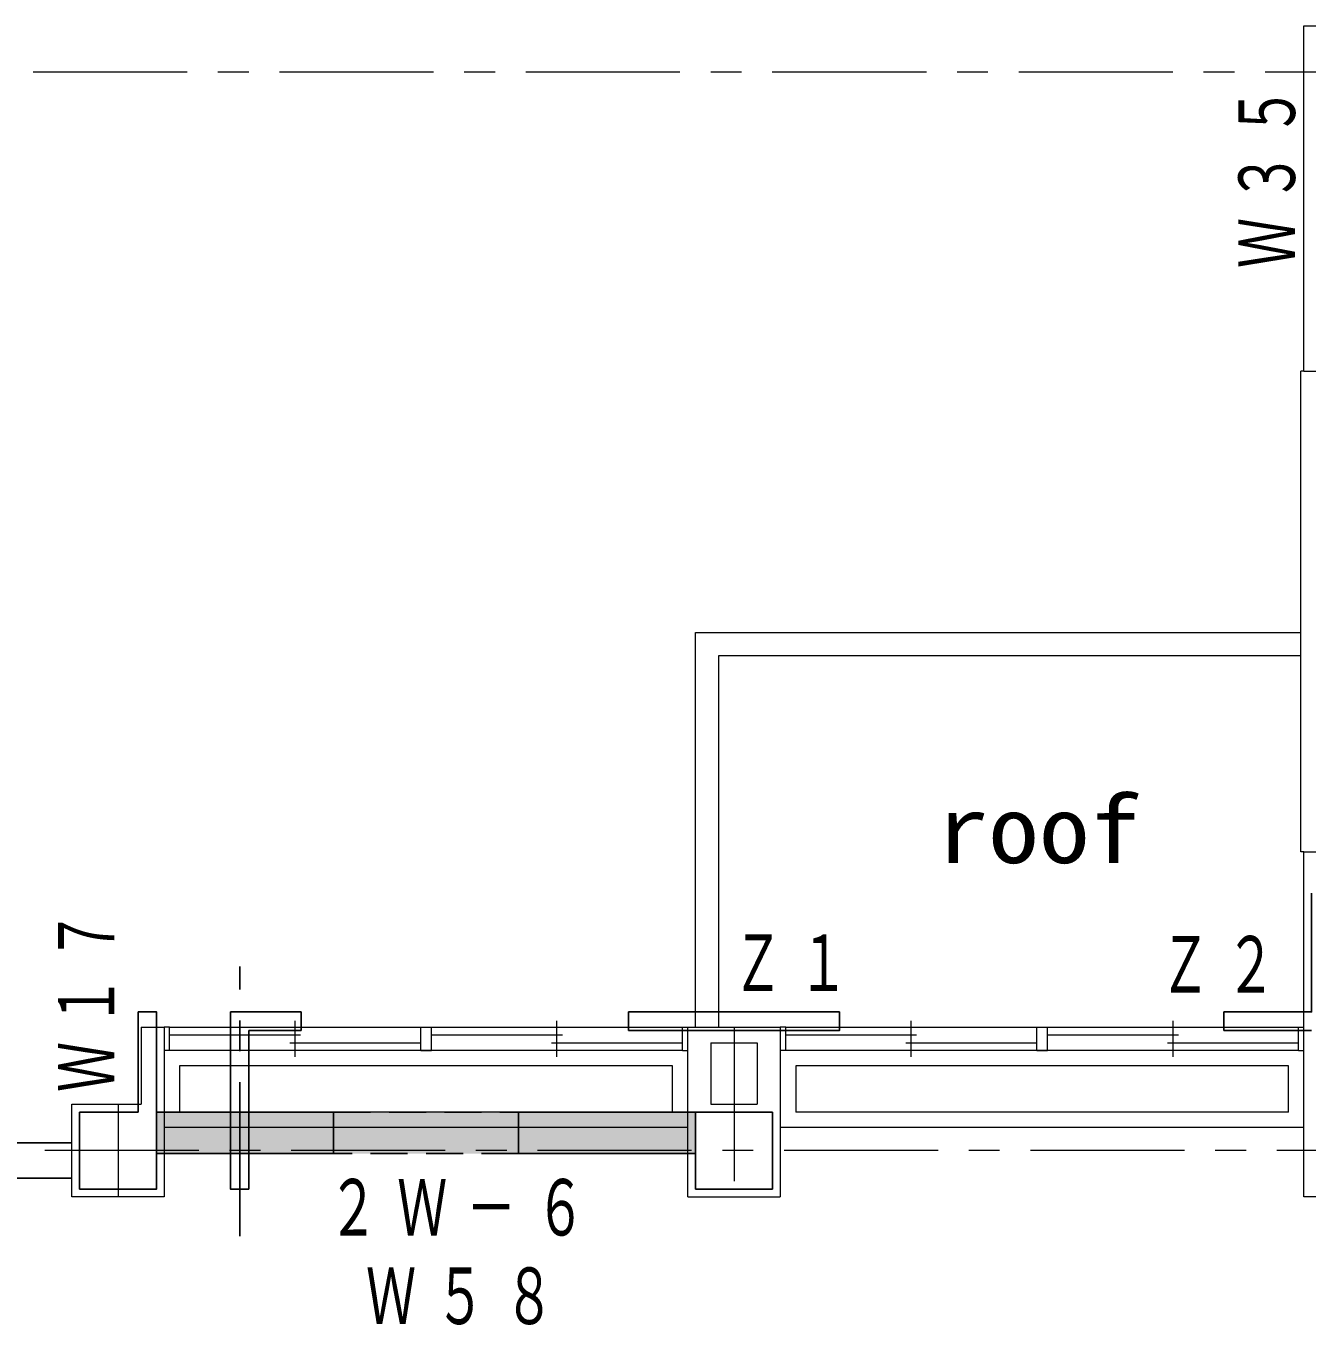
# Model space of a CAD drawing. Units: millimetres at full size, sheet at 1:200; details may follow other scales. Extents: x -55340 to 55340, y -38040 to 38040.
# Drawn here: x -6506 to 1812, y 24088 to 32521 of the extents above; entities that cross this region are included whole.
import ezdxf
from ezdxf.enums import TextEntityAlignment as Align

# ---------------------------------------------------------------- set-up
doc = ezdxf.new("R2010")
doc.units = ezdxf.units.MM
doc.header["$LTSCALE"] = 200
doc.linetypes.add('CHAIN1', pattern=[8, 5, -1, 1, -1])
doc.linetypes.add('DASHED1', pattern=[1.8, 1.2, -0.6])
for name, color, linetype, lineweight in [('0-0_補助線', 4, 'Continuous', 9), ('0-1_通り芯', 3, 'Continuous', 18), ('0-5_建具(ｻｯｼ)', 3, 'Continuous', 18), ('0-9_家具・設備', 4, 'Continuous', 9), ('0-B_文字', 4, 'Continuous', 9), ('2-0_補助線', 2, 'Continuous', 25), ('2-2_躯体', 2, 'Continuous', 25), ('2-4_仕上', 6, 'CHAIN1', 25), ('3-E_予備', 7, 'Continuous', 18)]:
    doc.layers.add(name, color=color, linetype=linetype, lineweight=lineweight)
doc.layers.add('2-3_外壁', color=2, linetype='Continuous')
doc.layers.add('3-D_予備', color=91, linetype='Continuous')
doc.styles.add('ＭＳ ゴシック', font='')
doc.styles.get('ＭＳ ゴシック').set_extended_font_data('MS Gothic')

msp = doc.modelspace()

# ---------------------------------------------------------------- linework, layer by layer
at = {"layer": '0-0_補助線', "color": 3, "lineweight": 18}
for p, q in [((1791.9, 32520.9), (2436.9, 32520.9)), ((1791.9, 30280.9), (1791.9, 32520.9)), ((1791.9, 30280.9), (1771.9, 30280.9)), ((1791.9, 30280.9), (2021.9, 30280.9)), ((1791.9, 27160.9), (2021.9, 27160.9)), ((-4758.1, 25828), (-4758.1, 26063.7)), ((-3058.1, 25828), (-3058.1, 26063.7)), ((-758.1, 25828), (-758.1, 26063.7)), ((941.9, 25828), (941.9, 26063.7)), ((-5758.1, 26020.9), (-5758.1, 25520.9)), ((-5573.1, 26020.9), (-5608.1, 26020.9)), ((-5573.1, 25870.9), (-5573.1, 26020.9)), ((-3873.1, 25870.9), (-3873.1, 26020.9)), ((-2243.1, 26020.9), (-2208.1, 26020.9)), ((-2243.1, 25870.9), (-2243.1, 26020.9)), ((-2208.1, 24920.9), (-2208.1, 26020.9)), ((-1573.1, 26020.9), (-1608.1, 26020.9)), ((-1573.1, 25870.9), (-1573.1, 26020.9)), ((56.9, 26020.9), (126.9, 26020.9)), ((56.9, 25870.9), (56.9, 26020.9)), ((1756.9, 26020.9), (1791.9, 26020.9)), ((1756.9, 25870.9), (1756.9, 26020.9)), ((-5573.1, 25971.6), (-4723.1, 25971.6)), ((-4793.1, 25920.2), (-3943.1, 25920.2)), ((-3873.1, 25971.6), (-3023.1, 25971.6)), ((-3093.1, 25920.2), (-2243.1, 25920.2)), ((-2058.1, 25920.9), (-2058.1, 25520.9)), ((-1573.1, 25971.6), (-723.1, 25971.6)), ((-793.1, 25920.2), (56.9, 25920.2)), ((126.9, 25971.6), (976.9, 25971.6)), ((906.9, 25920.2), (1756.9, 25920.2)), ((-5573.1, 25870.9), (-5608.1, 25870.9)), ((-3943.1, 25870.9), (-3873.1, 25870.9)), ((-2243.1, 25870.9), (-2208.1, 25870.9)), ((-1573.1, 25870.9), (-1608.1, 25870.9)), ((1756.9, 25870.9), (1791.9, 25870.9)), ((-6208.1, 25520.9), (-5758.1, 25520.9)), ((-2058.1, 25520.9), (-1758.1, 25520.9)), ((-2208.1, 24920.9), (-1608.1, 24920.9))]:
    msp.add_line(p, q, dxfattribs=at)
at = {"layer": '0-0_補助線'}
for p, q in [((-2158.1, 28583.9), (1771.9, 28583.9)), ((-2158.1, 26020.9), (-2158.1, 28583.9))]:
    msp.add_line(p, q, dxfattribs=at)
at = {"layer": '0-0_補助線', "color": 3, "lineweight": 18}
for points in [[(1791.9, 27160.9), (1771.9, 27160.9), (1771.9, 30280.9)], [(1791.9, 24920.9), (1791.9, 25440.2), (1791.9, 27160.9)], [(-5758.1, 26020.9), (-5608.1, 26020.9), (-5608.1, 24920.9), (-6208.1, 24920.9), (-6208.1, 25520.9)], [(-3943.1, 25870.9), (-3943.1, 26020.9), (-3873.1, 26020.9)], [(-2208.1, 26020.9), (-1608.1, 26020.9), (-1608.1, 24920.9)], [(56.9, 25870.9), (126.9, 25870.9), (126.9, 26020.9)], [(-2058.1, 25920.9), (-1758.1, 25920.9), (-1758.1, 25520.9)], [(2391.9, 25140.9), (2391.9, 24920.9), (1791.9, 24920.9)]]:
    msp.add_lwpolyline(points, dxfattribs=at)
at = {"layer": '0-0_補助線'}
msp.add_lwpolyline([(-2008.1, 26020.9), (-2008.1, 28433.9), (1771.9, 28433.9)], dxfattribs=at)
at = {"layer": '0-1_通り芯', "color": 4, "linetype": 'CHAIN1', "lineweight": 9}
for p, q in [((40940.1, 32220.9), (-47566.2, 32220.9)), ((-1908.1, 26020.9), (-1908.1, 24920.9)), ((-5908.1, 25520.9), (-5908.1, 24920.9)), ((39416, 25220.9), (-49340.7, 25220.9))]:
    msp.add_line(p, q, dxfattribs=at)
at = {"layer": '0-5_建具(ｻｯｼ)', "color": 4, "lineweight": 9}
for p, q in [((-5573.1, 26020.9), (-2243.1, 26020.9)), ((-1573.1, 26020.9), (1756.9, 26020.9)), ((-2243.1, 25870.9), (-5573.1, 25870.9)), ((1756.9, 25870.9), (-1573.1, 25870.9))]:
    msp.add_line(p, q, dxfattribs=at)
at = {"layer": '0-9_家具・設備', "color": 7, "lineweight": 18}
for p, q in [((-5508.1, 25770.9), (-5508.1, 25470.9)), ((-2308.1, 25770.9), (-5508.1, 25770.9)), ((-2308.1, 25470.9), (-2308.1, 25770.9)), ((-1508.1, 25770.9), (-1508.1, 25470.9)), ((1691.9, 25770.9), (-1508.1, 25770.9)), ((1691.9, 25470.9), (1691.9, 25770.9)), ((-2308.1, 25470.9), (-5508.1, 25470.9)), ((1691.9, 25470.9), (-1508.1, 25470.9)), ((-2208.1, 25370.9), (-5608.1, 25370.9)), ((1791.9, 25370.9), (-1608.1, 25370.9))]:
    msp.add_line(p, q, dxfattribs=at)
at = {"layer": '2-0_補助線'}
for p, q in [((-5658.1, 25470.9), (-5658.1, 25220.9)), ((-5658.1, 25470.9), (-4508.1, 25470.9)), ((-4508.1, 25200.9), (-4508.1, 25470.9)), ((-3308.1, 25470.9), (-2158.1, 25470.9)), ((-3308.1, 25200.9), (-3308.1, 25470.9)), ((-2158.1, 25470.9), (-2158.1, 25200.9)), ((-5658.1, 25200.9), (-4508.1, 25200.9)), ((-3308.1, 25200.9), (-2158.1, 25200.9))]:
    msp.add_line(p, q, dxfattribs=at)
at = {"layer": '2-0_補助線', "linetype": 'DASHED1'}
for p, q in [((-4508.1, 25470.9), (-3308.1, 25470.9)), ((-3308.1, 25200.9), (-4508.1, 25200.9))]:
    msp.add_line(p, q, dxfattribs=at)
at = {"layer": '2-2_躯体'}
for p, q in [((-5778.1, 25470.9), (-5778.1, 26120.9)), ((-5178.1, 26120.9), (-4718.1, 26120.9)), ((-4718.1, 26120.9), (-4718.1, 26000.9)), ((-2593.1, 26120.9), (-1223.1, 26120.9)), ((-2593.1, 26000.9), (-2593.1, 26120.9)), ((1271.9, 26000.9), (1271.9, 26120.9)), ((-5058.1, 26000.9), (-5058.1, 24970.9)), ((-5058.1, 26000.9), (-4718.1, 26000.9)), ((1271.9, 26000.9), (1841.9, 26000.9)), ((-6158.1, 25470.9), (-6158.1, 24970.9)), ((-5778.1, 25470.9), (-6158.1, 25470.9)), ((-2158.1, 25470.9), (-2158.1, 24970.9)), ((-1658.1, 25470.9), (-2158.1, 25470.9)), ((-1658.1, 24970.9), (-1658.1, 25470.9)), ((-2158.1, 24970.9), (-1658.1, 24970.9))]:
    msp.add_line(p, q, dxfattribs=at)
for points in [[(1271.9, 26120.9), (1841.9, 26120.9), (1841.9, 26890.9)], [(-5778.1, 26120.9), (-5658.1, 26120.9), (-5658.1, 25470.9)], [(-5178.1, 26120.9), (-5178.1, 24970.9), (-5058.1, 24970.9)], [(-2593.1, 26000.9), (-1223.1, 26000.9), (-1223.1, 26120.9)], [(-6158.1, 24970.9), (-5658.1, 24970.9), (-5658.1, 25470.9)]]:
    msp.add_lwpolyline(points, dxfattribs=at)
at = {"layer": '2-4_仕上'}
msp.add_line((-5118.1, 24665.3), (-5118.1, 26415.5), dxfattribs=at)
at = {"layer": '3-D_予備'}
msp.add_solid([(-5658.1, 25200.9), (-5658.1, 25470.9), (-2158.1, 25200.9), (-2158.1, 25470.9)], dxfattribs=at)
at = {"layer": '3-E_予備', "color": 2, "lineweight": 25}
msp.add_lwpolyline([(-6208.1, 25270.9), (-7223.1, 25270.9), (-7223.1, 25040.9), (-6208.1, 25040.9)], dxfattribs=at)

# ---------------------------------------------------------------- texts
at = {"layer": '0-B_文字', "color": 2, "style": 'ＭＳ ゴシック', "width": 1.1}
msp.add_text('roof', height=439.9, dxfattribs=at).set_placement((-586.7, 26954.7), align=Align.BOTTOM_LEFT)
at = {"layer": '2-0_補助線', "char_height": 366.6, "attachment_point": 7, "style": 'ＭＳ ゴシック'}
for s, insert in [('\\T1.38;\\W0.65;２Ｗ－６', (-4544, 24663.2)), ('\\T1.38;\\W0.65;Ｗ５８', (-4297.9, 24088.1))]:
    msp.add_mtext(s, dxfattribs=dict(at, insert=insert))
at = {"layer": '2-3_外壁', "char_height": 366.6, "attachment_point": 7, "rotation": 90, "style": 'ＭＳ ゴシック'}
for s, insert in [('\\T1.31;\\W0.65;Ｗ３５', (1739.9, 30950)), ('\\T1.31;\\W0.65;Ｗ１７', (-5931.2, 25601))]:
    msp.add_mtext(s, dxfattribs=dict(at, insert=insert))
at = {"layer": '2-3_外壁', "char_height": 366.6, "attachment_point": 7, "style": 'ＭＳ ゴシック'}
for s, insert in [('\\T1.31;\\W0.65;Ｚ１', (-1917.1, 26256.8)), ('\\T1.31;\\W0.65;Ｚ２', (857.8, 26246.5))]:
    msp.add_mtext(s, dxfattribs=dict(at, insert=insert))

doc.saveas('drawing.dxf')
